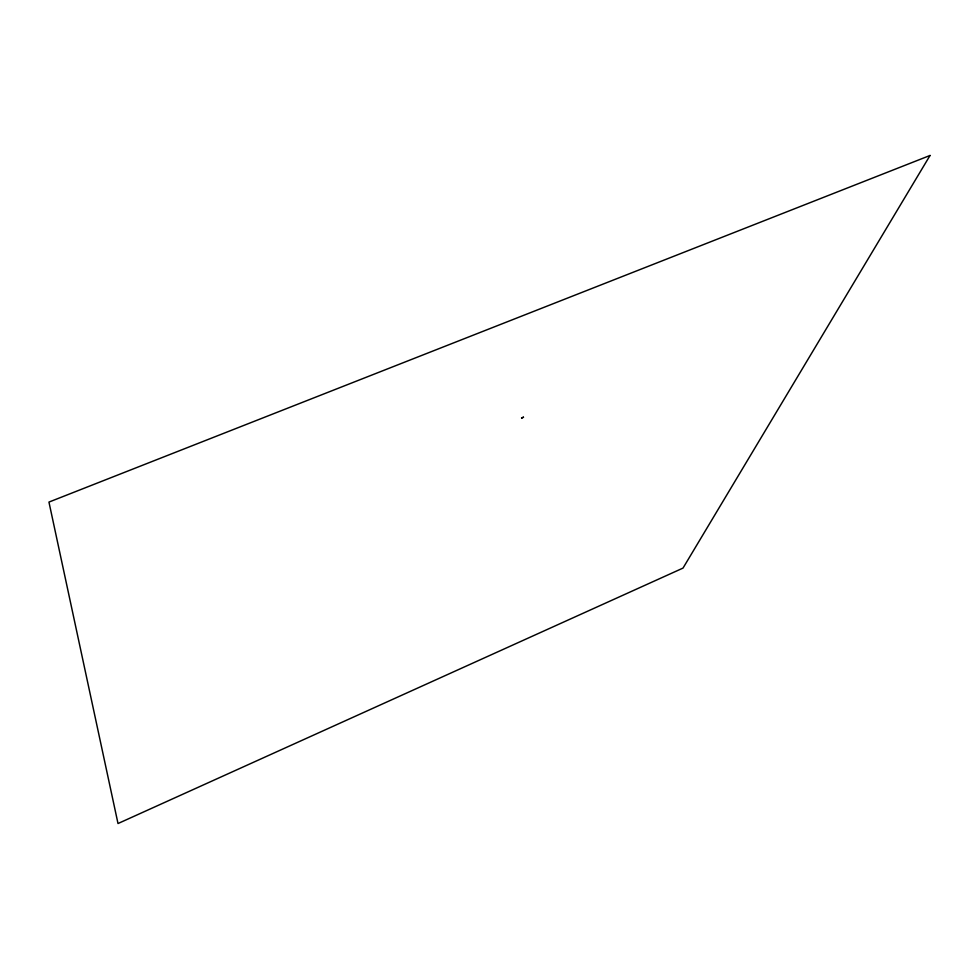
<?xml version="1.0" encoding="UTF-8"?>
<svg xmlns="http://www.w3.org/2000/svg" width="979" height="979" viewBox="0 0 979 979"><rect width="100%" height="100%" fill="white"/><g stroke="black" fill="none" stroke-linecap="round" stroke-linejoin="round"><path stroke-width="1.47" d="M521.587 418.021L523.471 417.213L521.587 418.021M930.05 155.465L683.012 568.089L118.006 823.535L48.95 502.08L930.05 155.465"/></g></svg>
